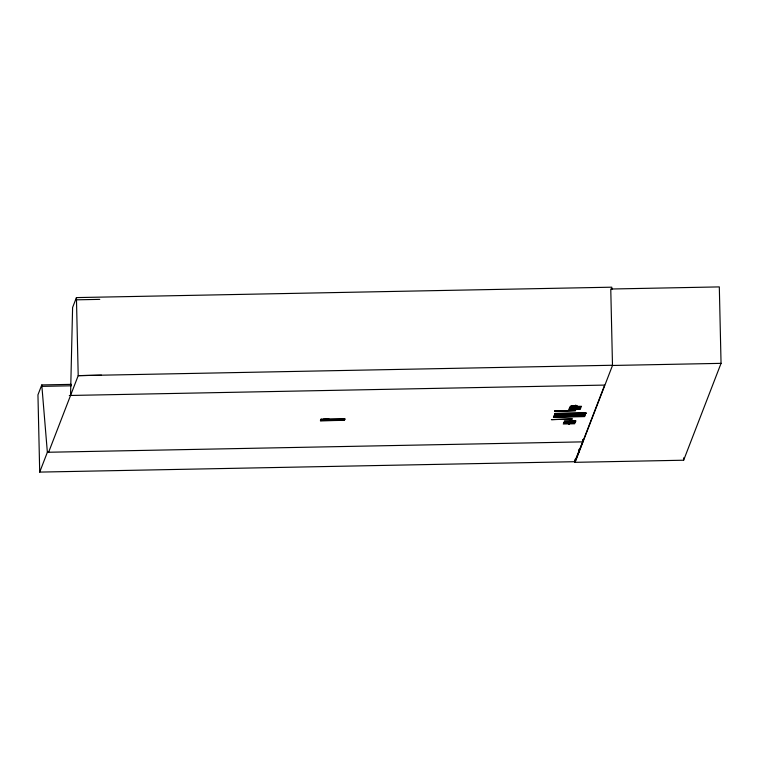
<?xml version="1.0" encoding="UTF-8"?>
<svg xmlns="http://www.w3.org/2000/svg" width="759" height="759" viewBox="0 0 759 759"><rect width="100%" height="100%" fill="white"/><g stroke="black" fill="none" stroke-linecap="round" stroke-linejoin="round"><path stroke-width="1.14" d="M572.362 418.864L551.366 419.632L572.153 419.072M553.672 416.852L584.866 416.179L553.634 416.947M554.108 415.571L585.208 415.059M554.345 415.116L585.398 414.765M575.398 410.875L554.611 411.226L575.559 410.382M585.863 413.389L554.715 413.93M554.62 411.255L554.782 410.771L575.607 410.439M585.825 413.494L554.763 413.826M554.952 413.541L586.062 413.057M553.444 417.26L584.629 416.596M585.436 414.68L554.26 415.325M70.549 395.467L72.598 307.509L76.431 297.594L611.801 287.187L611.858 289.558M320.943 419.31L344.928 418.949L344.396 420.325L320.421 420.79L320.943 419.272M574.734 423.759L563.225 423.987M563.899 422.336L575.436 422.118L563.909 422.402M568.918 409.348L580.445 409.063L568.937 409.205M569.63 407.412L581.138 407.185M586.147 412.868L555 413.446M71.393 384.358L41.783 384.936L37.95 394.851L39.705 472.098L575.075 461.69L604.657 385.088L69.287 395.486M39.705 472.098L47.362 452.269L41.783 384.936M320.45 420.59L343.675 420.325M320.668 420.638L321.18 419.31M343.201 420.201C344.88 417.811 342.157 418.977 342.584 420.163M344.055 419.044L320.915 419.461M344.197 418.854L343.58 420.182L344.32 420.315M344.918 418.911L344.387 420.287M569.345 408.323L580.872 408.038L569.364 408.238M570.056 406.473L581.536 406.302M569.184 424.025L568.69 424.025L569.06 423.019M569.392 422.146L569.753 421.226M575.559 405.306L575.189 407.441M569.231 424.006L569.696 423.01L569.041 423.105M569.886 422.222L570.237 421.311M575.104 407.365L576.1 406.435L575.445 406.53M575.094 462.326L612.494 365.468L610.767 289.018L719.314 286.902L721.05 363.352L683.641 460.22L575.094 462.326L575.018 459.328M574.497 462.051L582.732 441.861L582.533 439.508M576.053 406.52L576.015 405.315L575.948 406.52M574.999 409.224L575.35 408.209M574.848 408.228L574.497 409.234M574.544 409.129L575.037 409.129M570.284 421.292L569.772 421.321M76.479 299.824L99.771 299.359M101.488 375.174L78.205 375.639L48.623 452.231L47.362 452.269L582.732 441.861M612.39 365.259L78.205 375.639L76.431 297.594M612.494 365.468L721.05 363.352M41.811 386.369L71.422 385.79M571.166 405.875L576.925 405.761M571.176 405.913L576.925 405.809M571.185 406.34L576.935 406.226M323.249 419.139L328.998 419.025M575.161 422.82L563.633 422.934M575.483 406.539L575.436 405.334M321.323 420.571L321.797 419.357M343.466 420.211L343.96 418.74M683.584 457.867L683.641 460.22M578.851 449.404L578.918 452.411M564.345 421.179L575.853 421.036L564.345 421.179"/></g></svg>
